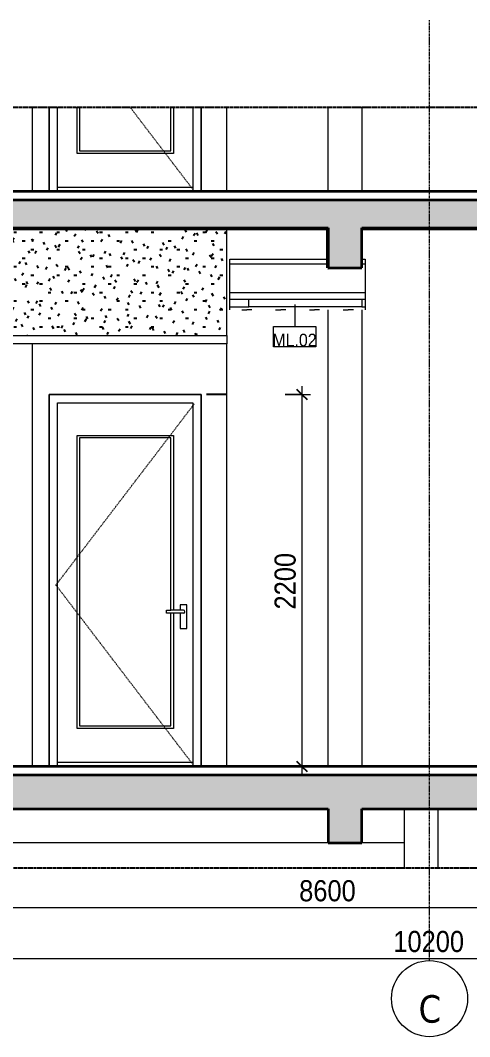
# Model space of a CAD drawing. Header units: millimetres. Extents: x 67190 to 250421, y 542 to 78637.
# Drawn here: x 85499 to 88157, y 603 to 6613 of the extents above; entities that cross this region are included whole.
import ezdxf

# ---------------------------------------------------------------- set-up
doc = ezdxf.new("R2010")
doc.units = ezdxf.units.MM
for name, pattern in [('Centre', [31.75, 6.35, -4.7625, 15.875, -4.7625]), ('Dash', [6, 3, -3]), ('Grid Line', [22.225, 12.7, -3.175, 3.175, -3.175]), ('Hidden', [7.14375, 4.7625, -2.38125]), ('IMPORT-CENTER _2_', [40.64, 25.4, -5.08, 5.08, -5.08])]:
    doc.linetypes.add(name, pattern=pattern)
for name, color, linetype, lineweight in [('0-5', 90, 'Continuous', 5), ('A-ANNO-DIMS', 211, 'Continuous', 9), ('A-ANNO-DIMS-50', 211, 'Continuous', 9), ('A-CLNG', 13, 'Continuous', 18), ('A-CLNG-1', 250, 'Continuous', 35), ('A-CLNG-2', 7, 'Continuous', 18), ('A-CLNG-PATT-2', 31, 'Continuous', 25), ('A-DETL-GENF', 92, 'Continuous', 18), ('A-DETL-GENF-4', 92, 'Hidden', 25), ('A-DETL-GENF-5', 9, 'Continuous', 18), ('A-DETL-GENF-HDLN-1', 7, 'Dash', 18), ('A-DETL-MEDM', 33, 'Continuous', 35), ('A-DOOR', 31, 'Continuous', 18), ('A-DOOR-1', 7, 'Continuous', 18), ('A-DOOR-3', 50, 'Continuous', 25), ('A-FLOR-FNSH-1', 250, 'Continuous', 35), ('A-FLOR-LEVL-2', 51, 'Centre', 9), ('A-FLOR-PATT-1', 253, 'Continuous', 18), ('A-WALL', 113, 'Continuous', 18), ('A-WALL-3', 7, 'Continuous', 18), ('G-IMPT', 8, 'Continuous', 18), ('G-IMPT-3', 8, 'IMPORT-CENTER _2_', 18), ('M-EQPM', 50, 'Continuous', 18), ('M-EQPM-1', 7, 'Continuous', 18), ('M-EQPM-2', 50, 'Continuous', 25), ('M-EQPM-IDEN', 50, 'Continuous', 9), ('S-BEAM-1', 71, 'Continuous', 5), ('S-BEAM-2', 7, 'Continuous', 18), ('S-BEAM-3', 90, 'Continuous', 50), ('S-COLS', 52, 'Continuous', 18), ('S-COLS-7', 7, 'Continuous', 18), ('S-GRID-1', 1, 'Grid Line', 9), ('S-GRID-IDEN', 1, 'Continuous', 9)]:
    doc.layers.add(name, color=color, linetype=linetype, lineweight=lineweight)
doc.styles.add('Arial_2', font='arial.ttf', dxfattribs={"width": 0.9, "height": 75})
doc.styles.add('Tahoma_B', font='tahomabd.ttf', dxfattribs={"height": 162.5})
doc.styles.add('UTM Avo', font='', dxfattribs={"width": 0.9, "height": 125})
doc.styles.get('UTM Avo').set_extended_font_data('UTM Avo')
doc.dimstyles.new('1_Dim_chi_tiet_2_5', dxfattribs={"dimscale": 304.8, "dimtxt": 124.912619, "dimasz": 0.19685, "dimexe": 0.164042, "dimexo": 0.0625, "dimgap": 0.016404, "dimtad": 1, "dimdec": 0, "dimrnd": 5, "dimzin": 0, "dimdsep": 46, "dimtxsty": 'UTM Avo', "dimblk1": 'OBLIQUE', "dimblk2": 'OBLIQUE', "dimsah": 1, "dimcen": 0.09, "dimdle": 0.164042, "dimazin": 0, "dimtfac": 1, "dimtdec": 4, "dimtix": 1, "dimtmove": 0, "dimatfit": 3, "dimfxl": 0.328084, "dimfxlon": 1, "dimtvp": 1, "dimtolj": 1, "dimtzin": 0, "dimarcsym": 2})
pattern_1 = [(50, (-28433.55, 15875), (364.368, -31.878), [38.1, -419.1]), (355, (-28433.55, 15875), (-70.486, 382.113), [30.48, -335.28]), (100.451, (-28403.2, 15872.34), (293.885, 350.233), [32.38, -356.18]), (46.184, (-28433.55, 15976.6), (542.158, -84.086), [57.15, -628.65]), (96.636, (-28388.37, 15969.6), (474.805, 494.855), [48.57, -534.27]), (351.184, (-28433.55, 15976.6), (474.81, 494.85), [45.72, -502.92]), (21, (-28382.75, 15951.2), (303.2285, -204.5305), [38.1, -419.1]), (326, (-28382.75, 15951.2), (123.604, 368.376), [30.48, -335.28]), (71.451, (-28357.48, 15934.16), (426.834, 163.843), [32.38, -356.18]), (37.5, (-28433.55, 15875), (6.1766, 169.1102), [3.353, -327.863, 3.353, -337.007, -336.55]), (37.5, (-28433.55, 15875), (6.1766, 169.1102), [-671.576, 3.353, -333.197]), (7.5, (-28433.55, 15875), (133.639, 200.3615), [3.353, -190.703, 3.353, -320.243, -128.27]), (7.5, (-28433.55, 15875), (133.639, 200.3615), [-517.652, 3.353, -124.917]), (327.5, (-28546.83, 15875), (271.1818, -11.4584), [3.353, -123.647, 3.353, -392.887, -525.78]), (327.5, (-28546.83, 15875), (271.1818, -11.4584), [-523.24, 3.353, -522.427]), (317.5, (-28597.63, 15875), (296.2585, 50.853), [3.353, -161.747, 3.353, -259.791, -373.38]), (317.5, (-28597.63, 15875), (296.2585, 50.853), [-428.244, 3.353, -370.027]), (45, (-28433.55, 15875), (-125.7236, 125.7236), []), (45, (-28433.55, 16065.5), (-125.7236, 125.7236), [])]

# ---------------------------------------------------------------- blocks, each defined once
blk = doc.blocks.new('NCV_TKTC_KET CAU_rvt-2-TKCS_CĂN HỘ LOẠI 5 - MẶT CẮT 1')
at = {"layer": 'A-FLOR-PATT-1'}
h = blk.add_hatch(dxfattribs=at)
h.set_pattern_fill('FP_3', color=256, style=0, pattern_type=2)
h.set_pattern_definition(pattern_1)
h.paths.add_polyline_path([(-32934.9, 5380), (-29036.9, 5380), (-29036.9, 5385), (-32934.9, 5385)])
h.paths.add_polyline_path([(-24848.3, 5380), (-24835.3, 5380), (-24835.3, 5385), (-28836.9, 5385), (-28836.9, 5380), (-25459.3, 5380)])
h.paths.add_polyline_path([(-24535.3, 5500), (-24535.3, 5550), (-24536.9, 5550), (-24536.9, 5500)])
h = blk.add_hatch(dxfattribs=at)
h.set_pattern_fill('FP_3', color=256, style=0, pattern_type=2)
h.set_pattern_definition(pattern_1)
h.paths.add_polyline_path([(-32934.9, 5380), (-29036.9, 5380), (-29036.9, 5385), (-32934.9, 5385)])
h.paths.add_polyline_path([(-24848.3, 5380), (-24835.3, 5380), (-24835.3, 5385), (-28836.9, 5385), (-28836.9, 5380), (-25459.3, 5380)])
h.paths.add_polyline_path([(-24535.3, 5500), (-24535.3, 5550), (-24536.9, 5550), (-24536.9, 5500)])
at = {"layer": 'S-BEAM-1'}
blk.add_hatch(color=256, dxfattribs=at).paths.add_polyline_path([(-29038.1, 5150), (-29036.9, 5150), (-29036.9, 5380), (-29038.1, 5380), (-29038.1, 5170)])
at = {"layer": 'A-FLOR-FNSH-1'}
for p, q in [((-32934.9, 5380), (-29036.9, 5380)), ((-28836.9, 5380), (-24835.3, 5380))]:
    blk.add_line(p, q, dxfattribs=at)
at = {"layer": 'S-BEAM-2'}
for p, q in [((-29036.9, 1750), (-31134.9, 1750)), ((-28586.9, 1750), (-28836.9, 1750))]:
    blk.add_line(p, q, dxfattribs=at)
at = {"layer": 'S-BEAM-3'}
for p, q in [((-29038.1, 5385), (-29038.1, 5150)), ((-29038.1, 5150), (-29036.9, 5150))]:
    blk.add_line(p, q, dxfattribs=at)
blk = doc.blocks.new('DOOR_CW_01 CANH MO-PANEL KINH - DIW_01-900x2200-CỬA GỖ VÂN LAMINATE-553393-TKCS_CĂN HỘ LOẠI 5 - MẶT CẮT 1')
at = {"layer": 'A-DETL-GENF-HDLN-1'}
blk.add_line((-29826.9, 5600), (-30208, 6098.9), dxfattribs=at)
at = {"layer": 'A-DOOR-1'}
for p, q in [((-30686.9, 6098.9), (-30686.9, 5600)), ((-30636.9, 5600), (-30636.9, 6098.9)), ((-30521.9, 5826), (-30521.9, 6098.9)), ((-30506.9, 6098.9), (-30506.9, 5841)), ((-29966.9, 5841), (-29966.9, 6098.9)), ((-29951.9, 6098.9), (-29951.9, 5826)), ((-29836.9, 6098.9), (-29836.9, 5600)), ((-29786.9, 5600), (-29786.9, 6098.9)), ((-30506.9, 5841), (-29966.9, 5841)), ((-29951.9, 5826), (-30521.9, 5826)), ((-30636.9, 5626), (-29836.9, 5626))]:
    blk.add_line(p, q, dxfattribs=at)
blk = doc.blocks.new('NCV_TKTC_TANG 2_rvt-2-TKCS_CĂN HỘ LOẠI 5 - MẶT CẮT 1')
at = {"layer": 'A-FLOR-FNSH-1'}
blk.add_line((-24736.9, 5600), (-33336.9, 5600), dxfattribs=at)
at = {"layer": 'A-WALL-3'}
for p, q in [((-30686.9, 5700), (-30686.9, 6098.9)), ((-29786.9, 6098.9), (-29786.9, 5700)), ((-29636.9, 5600), (-29636.9, 6098.9)), ((-30686.9, 5600), (-30686.9, 5700)), ((-29786.9, 5700), (-29786.9, 5600))]:
    blk.add_line(p, q, dxfattribs=at)
at = {"layer": 'S-COLS-7'}
for p, q in [((-29036.9, 5600), (-29036.9, 6098.9)), ((-28836.9, 6098.9), (-28836.9, 5600))]:
    blk.add_line(p, q, dxfattribs=at)
at = {"layer": 'A-DOOR'}
blk.add_blockref('DOOR_CW_01 CANH MO-PANEL KINH - DIW_01-900x2200-CỬA GỖ VÂN LAMINATE-553393-TKCS_CĂN HỘ LOẠI 5 - MẶT CẮT 1', (0, 0), dxfattribs=at)
blk = doc.blocks.new('DOOR_CW_01 CANH MO-PANEL KINH - DIW_01-900x2200-CỬA GỖ VÂN LAMINATE-V19-TKCS_CĂN HỘ LOẠI 5 - MẶT CẮT 1')
at = {"layer": 'A-DETL-GENF-HDLN-1'}
for p, q in [((-30646.9, 3273.5), (-29826.9, 4347)), ((-29826.9, 2200), (-30646.9, 3273.5))]:
    blk.add_line(p, q, dxfattribs=at)
at = {"layer": 'A-DOOR-1'}
for p, q in [((-29786.9, 4400), (-30686.9, 4400)), ((-30686.9, 4400), (-30686.9, 2200)), ((-29786.9, 2200), (-29786.9, 4400)), ((-30636.9, 2200), (-30636.9, 4350)), ((-30636.9, 4350), (-29836.9, 4350)), ((-29836.9, 4350), (-29836.9, 2200)), ((-30521.9, 4158), (-29951.9, 4158)), ((-30521.9, 2426), (-30521.9, 4158)), ((-29951.9, 4158), (-29951.9, 3124.5)), ((-29966.9, 4143), (-30506.9, 4143)), ((-30506.9, 4143), (-30506.9, 2441)), ((-29966.9, 3124.5), (-29966.9, 4143)), ((-29911.7, 3156), (-29911.7, 3124.5)), ((-29872.2, 3156), (-29911.7, 3156)), ((-29872.2, 3016), (-29872.2, 3156)), ((-29992.7, 3124.5), (-29966.9, 3124.5)), ((-29992.7, 3107.5), (-29992.7, 3124.5)), ((-29966.9, 3107.5), (-29992.7, 3107.5)), ((-29891.9, 3124.5), (-29966.9, 3124.5)), ((-29966.9, 2441), (-29966.9, 3107.5)), ((-29891.9, 3107.5), (-29966.9, 3107.5)), ((-29951.9, 3107.5), (-29951.9, 2426)), ((-29911.7, 3107.5), (-29911.7, 3016)), ((-29911.7, 3016), (-29872.2, 3016)), ((-29951.9, 2426), (-30521.9, 2426)), ((-30506.9, 2441), (-29966.9, 2441)), ((-30636.9, 2226), (-29836.9, 2226))]:
    blk.add_line(p, q, dxfattribs=at)
for start, end in [(0, 90), (270, 0)]:
    blk.add_arc((-29891.9, 3116), 8.5, start, end, dxfattribs=at)
blk = doc.blocks.new('DOOR_CW_01 CANH MO-PANEL KINH - DIW_01-900x2200-CỬA GỖ VÂN LAMINATE-553375-TKCS_CĂN HỘ LOẠI 5 - MẶT CẮT 1')
at = {"layer": 'A-DOOR-3'}
blk.add_line((-29636.9, 4400), (-29756.9, 4400), dxfattribs=at)
blk = doc.blocks.new('CL_01-VÁCH DỰNG THẠCH CAO CĂN HỘ LOẠI 1 - CL_01-VÁCH DỰNG THẠCH CAO CĂN HỘ LOẠI 4-820770-TKCS_CĂN HỘ LOẠI 5 - MẶT CẮT 1')
at = {"layer": 'A-CLNG-PATT-2'}
h = blk.add_hatch(dxfattribs=at)
h.set_pattern_fill('FP_6', color=256, style=0, pattern_type=2)
h.set_pattern_definition([(0, (-28433.55, 15875), (203.2, 50.8), [16.764, -135.636, 16.764, -135.636, -812.8]), (0, (-28433.55, 15875), (203.2, 50.8), [-304.8, 16.764, -288.036, 16.764, -135.636, -355.6]), (0, (-28433.55, 15875), (203.2, 50.8), [-762, 16.764, -84.836, 16.764, -237.236]), (120, (-28357.35, 15900.4), (-145.5941, 150.57636), [16.764, -135.636, 16.764, -135.636, -812.8]), (120, (-28357.35, 15900.4), (-145.5941, 150.57636), [-304.8, 16.764, -288.036, 16.764, -135.636, -355.6]), (120, (-28357.35, 15900.4), (-145.5941, 150.57636), [-762, 16.764, -84.836, 16.764, -237.236]), (240, (-28331.95, 16002), (-57.6059, -201.37636), [16.764, -135.636, 16.764, -135.636, -812.8]), (240, (-28331.95, 16002), (-57.6059, -201.37636), [-304.8, 16.764, -288.036, 16.764, -135.636, -355.6]), (240, (-28331.95, 16002), (-57.6059, -201.37636), [-762, 16.764, -84.836, 16.764, -237.236])])
h.paths.add_polyline_path([(-29978.6, 4750), (-29636.9, 4750), (-29636.9, 5380), (-32536.9, 5380), (-32536.9, 4750), (-31136.9, 4750)])
blk = doc.blocks.new('Air_Conditioner_on_wall_20381 - Air_Conditioner_on_wall_20381-806652-TKCS_CĂN HỘ LOẠI 5 - MẶT CẮT 1')
at = {"layer": 'M-EQPM-1'}
for p, q in [((-29617.4, 5170), (-29617.4, 5200)), ((-29617.4, 5200), (-29038.1, 5200)), ((-29617.4, 5004.1), (-29617.4, 5170)), ((-29038.1, 5170), (-29617.4, 5170)), ((-28836.9, 5200), (-28817.4, 5200)), ((-28817.4, 5170), (-28836.9, 5170)), ((-28817.4, 5200), (-28817.4, 5170)), ((-28817.4, 5170), (-28817.4, 5004.1)), ((-29617.4, 4964.8), (-29617.4, 5004.1)), ((-29617.4, 5004.1), (-28817.4, 5004.1)), ((-28817.4, 5004.1), (-28817.4, 4964.8)), ((-29617.4, 4919.1), (-29617.4, 4964.8)), ((-29617.4, 4964.8), (-29505.4, 4964.8)), ((-29505.4, 4964.8), (-28837.4, 4964.8)), ((-29505.4, 4919.1), (-29505.4, 4964.8)), ((-28837.4, 4964.8), (-28817.4, 4964.8)), ((-28837.4, 4964.8), (-28837.4, 4919.1)), ((-28817.4, 4964.8), (-28817.4, 4919.1)), ((-29617.4, 4900), (-29617.4, 4919.1)), ((-29617.4, 4919.1), (-29505.4, 4919.1)), ((-29547.3, 4900), (-29517.4, 4900)), ((-29487.4, 4900), (-29517.4, 4900)), ((-28837.4, 4919.1), (-29505.4, 4919.1)), ((-29347.3, 4900), (-29317.4, 4900)), ((-29287.4, 4900), (-29317.4, 4900)), ((-29147.3, 4900), (-29117.4, 4900)), ((-29087.4, 4900), (-29117.4, 4900)), ((-28947.3, 4900), (-28917.4, 4900)), ((-28887.4, 4900), (-28917.4, 4900)), ((-28837.4, 4919.1), (-28817.4, 4919.1)), ((-28817.4, 4919.1), (-28817.4, 4900))]:
    blk.add_line(p, q, dxfattribs=at)
blk = doc.blocks.new('NCV_TKTC_TANG 1_rvt-2-TKCS_CĂN HỘ LOẠI 5 - MẶT CẮT 1')
at = {"layer": 'A-CLNG-1'}
for p, q in [((-32536.9, 5380), (-29036.9, 5380)), ((-28836.9, 5380), (-24835.3, 5380))]:
    blk.add_line(p, q, dxfattribs=at)
at = {"layer": 'A-CLNG-2'}
for p, q in [((-31136.9, 4750), (-29636.9, 4750)), ((-29636.9, 4750), (-29636.9, 4700)), ((-29636.9, 4700), (-31136.9, 4700))]:
    blk.add_line(p, q, dxfattribs=at)
at = {"layer": 'A-FLOR-FNSH-1'}
blk.add_line((-24736.9, 2200), (-33336.9, 2200), dxfattribs=at)
at = {"layer": 'A-WALL-3'}
for p, q in [((-29636.9, 4750), (-29636.9, 5380)), ((-29636.9, 2200), (-29636.9, 4700)), ((-30686.9, 2300), (-30686.9, 4400)), ((-30686.9, 4400), (-29786.9, 4400)), ((-29786.9, 4400), (-29786.9, 2300)), ((-30686.9, 2200), (-30686.9, 2300)), ((-29786.9, 2300), (-29786.9, 2200))]:
    blk.add_line(p, q, dxfattribs=at)
at = {"layer": 'S-COLS-7'}
for p, q in [((-29036.9, 2200), (-29036.9, 4900)), ((-28836.9, 4900), (-28836.9, 2200))]:
    blk.add_line(p, q, dxfattribs=at)
at = {"layer": 'A-CLNG'}
blk.add_blockref('CL_01-VÁCH DỰNG THẠCH CAO CĂN HỘ LOẠI 1 - CL_01-VÁCH DỰNG THẠCH CAO CĂN HỘ LOẠI 4-820770-TKCS_CĂN HỘ LOẠI 5 - MẶT CẮT 1', (0, 0), dxfattribs=at)
at = {"layer": 'A-DOOR'}
for name in ['DOOR_CW_01 CANH MO-PANEL KINH - DIW_01-900x2200-CỬA GỖ VÂN LAMINATE-V19-TKCS_CĂN HỘ LOẠI 5 - MẶT CẮT 1', 'DOOR_CW_01 CANH MO-PANEL KINH - DIW_01-900x2200-CỬA GỖ VÂN LAMINATE-553375-TKCS_CĂN HỘ LOẠI 5 - MẶT CẮT 1']:
    blk.add_blockref(name, (0, 0), dxfattribs=at)
at = {"layer": 'M-EQPM'}
blk.add_blockref('Air_Conditioner_on_wall_20381 - Air_Conditioner_on_wall_20381-806652-TKCS_CĂN HỘ LOẠI 5 - MẶT CẮT 1', (0, 0), dxfattribs=at)
blk = doc.blocks.new('TKTC_XREF_251221_MB TANG 2-7 - TKTC_XREF_260130_MB TANG 2-5_dwg_$cc-V33-TKCS_CĂN HỘ LOẠI 5 - MẶT CẮT 1')
at = {"layer": 'G-IMPT-3'}
for p, q in [((-29111.2, 5600), (-28990.1, 5600)), ((-29051.1, 5600), (-29050.2, 5600))]:
    blk.add_line(p, q, dxfattribs=at)
at = {"layer": 'M-EQPM'}
for p, q in [((-29050.7, 5600), (-29095.7, 5600)), ((-29095.7, 5600), (-29005.7, 5600)), ((-29005.7, 5600), (-29050.7, 5600)), ((-29050.3, 5600), (-29050.3, 5600))]:
    blk.add_line(p, q, dxfattribs=at)
blk = doc.blocks.new('TKTC_XREF_251221_MB TANG 2-7 - TKTC_XREF_260130_MB TANG 2-5_dwg_CUM U_DN100-V34-TKCS_CĂN HỘ LOẠI 5 - MẶT CẮT 1')
at = {"layer": 'G-IMPT'}
for p, q in [((-29103.8, 5600), (-29106.1, 5600)), ((-29105.1, 5600), (-28996.2, 5600)), ((-29104.8, 5600), (-29105.1, 5600)), ((-29098.1, 5600), (-29105, 5600)), ((-29103.9, 5600), (-29103.8, 5600)), ((-29099.3, 5600), (-29103.8, 5600)), ((-29102.8, 5600), (-29103.5, 5600)), ((-29100.3, 5600), (-29102.8, 5600)), ((-29100.3, 5600), (-29102.8, 5600)), ((-29100.3, 5600), (-29102.8, 5600)), ((-29099.5, 5600), (-29100.3, 5600)), ((-29097, 5600), (-29099.3, 5600)), ((-29099.3, 5600), (-29099.3, 5600)), ((-29098.8, 5600), (-29002.5, 5600)), ((-29095.7, 5600), (-29005.7, 5600)), ((-29001.2, 5600), (-29003.5, 5600)), ((-28995.5, 5600), (-29002.3, 5600)), ((-28996.7, 5600), (-29001.2, 5600)), ((-29001.2, 5600), (-29001.2, 5600)), ((-29000.2, 5600), (-29000.9, 5600)), ((-28997.6, 5600), (-29000.2, 5600)), ((-28997.7, 5600), (-29000.2, 5600)), ((-28997.6, 5600), (-29000.2, 5600)), ((-28996.9, 5600), (-28997.6, 5600)), ((-28994.4, 5600), (-28996.7, 5600)), ((-28996.7, 5600), (-28996.7, 5600)), ((-28995.8, 5600), (-28996.2, 5600))]:
    blk.add_line(p, q, dxfattribs=at)
at = {"layer": 'G-IMPT', "flags": 128}
for points in [[(-29097, 5600), (-29095.5, 5600), (-29095.5, 5600), (-29107.7, 5600), (-29107.7, 5600), (-29106.1, 5600)], [(-29106.1, 5600), (-29106.1, 5600), (-29097, 5600), (-29097, 5600)], [(-29099.5, 5600), (-29099.5, 5600), (-29103.5, 5600), (-29103.6, 5600)], [(-29098.4, 5600), (-29098.8, 5600), (-29095.7, 5600)], [(-29002.1, 5600), (-29002.5, 5600), (-29005.7, 5600)], [(-28994.4, 5600), (-28992.9, 5600), (-28992.9, 5600), (-29005, 5600), (-29005, 5600), (-29003.5, 5600)], [(-29003.5, 5600), (-29003.5, 5600), (-28994.4, 5600), (-28994.4, 5600)], [(-28996.9, 5600), (-28996.9, 5600), (-29000.9, 5600), (-29001, 5600)]]:
    blk.add_lwpolyline(points, dxfattribs=at)
blk = doc.blocks.new('TKTC_XREF_251221_MB TANG 2-7 - TKTC_XREF_260130_MB TANG 2-5_dwg_$cc-V35-TKCS_CĂN HỘ LOẠI 5 - MẶT CẮT 1')
at = {"layer": 'G-IMPT-3'}
for p, q in [((-28886.9, 5600), (-28733.9, 5600)), ((-28810.5, 5600), (-28810.4, 5600))]:
    blk.add_line(p, q, dxfattribs=at)
at = {"layer": 'M-EQPM'}
for p, q in [((-28810.4, 5600), (-28867.3, 5600)), ((-28867.3, 5600), (-28753.6, 5600)), ((-28810.4, 5600), (-28810.4, 5600)), ((-28753.6, 5600), (-28810.4, 5600))]:
    blk.add_line(p, q, dxfattribs=at)
blk = doc.blocks.new('TKTC_XREF_251221_MB TANG 2-7 - TKTC_XREF_260130_MB TANG 2-5_dwg_CUM U_DN100-V36-TKCS_CĂN HỘ LOẠI 5 - MẶT CẮT 1')
at = {"layer": 'G-IMPT'}
for p, q in [((-28880.1, 5600), (-28877.2, 5600)), ((-28878.6, 5600), (-28870, 5600)), ((-28740.7, 5600), (-28878.4, 5600)), ((-28878.3, 5600), (-28878.4, 5600)), ((-28877.2, 5600), (-28871.4, 5600)), ((-28877.2, 5600), (-28877.2, 5600)), ((-28876.9, 5600), (-28875.9, 5600)), ((-28875.9, 5600), (-28872.7, 5600)), ((-28875.9, 5600), (-28872.7, 5600)), ((-28875.9, 5600), (-28872.7, 5600)), ((-28872.7, 5600), (-28871.8, 5600)), ((-28871.4, 5600), (-28868.6, 5600)), ((-28871.4, 5600), (-28871.4, 5600)), ((-28748.7, 5600), (-28870.4, 5600)), ((-28752.7, 5600), (-28866.4, 5600)), ((-28750.4, 5600), (-28747.5, 5600)), ((-28748.9, 5600), (-28740.3, 5600)), ((-28747.5, 5600), (-28741.8, 5600)), ((-28747.5, 5600), (-28747.5, 5600)), ((-28747.2, 5600), (-28746.2, 5600)), ((-28746.2, 5600), (-28743, 5600)), ((-28746.2, 5600), (-28743, 5600)), ((-28746.2, 5600), (-28743, 5600)), ((-28743, 5600), (-28742.1, 5600)), ((-28741.8, 5600), (-28738.9, 5600)), ((-28741.8, 5600), (-28741.8, 5600)), ((-28740.7, 5600), (-28740.7, 5600))]:
    blk.add_line(p, q, dxfattribs=at)
at = {"layer": 'G-IMPT', "flags": 128}
for points in [[(-28880.1, 5600), (-28882, 5600), (-28882, 5600), (-28866.7, 5600), (-28866.7, 5600), (-28868.6, 5600)], [(-28868.6, 5600), (-28868.6, 5600), (-28880.1, 5600), (-28880.1, 5600)], [(-28876.9, 5600), (-28876.9, 5600), (-28871.8, 5600), (-28871.8, 5600)], [(-28870.3, 5600), (-28870.4, 5600), (-28866.4, 5600)], [(-28748.6, 5600), (-28748.7, 5600), (-28752.7, 5600)], [(-28750.4, 5600), (-28752.3, 5600), (-28752.3, 5600), (-28737, 5600), (-28737, 5600), (-28738.9, 5600)], [(-28738.9, 5600), (-28738.9, 5600), (-28750.4, 5600), (-28750.4, 5600)], [(-28747.2, 5600), (-28747.2, 5600), (-28742.1, 5600), (-28742.1, 5600)]]:
    blk.add_lwpolyline(points, dxfattribs=at)
blk = doc.blocks.new('TKTC_XREF_251221_MB TANG 2-7 - TKTC_XREF_260130_MB TANG 2-5_dwg_$cc-V37-TKCS_CĂN HỘ LOẠI 5 - MẶT CẮT 1')
at = {"layer": 'G-IMPT-3'}
for p, q in [((-29207.4, 5600), (-29360.4, 5600)), ((-29283.9, 5600), (-29283.8, 5600))]:
    blk.add_line(p, q, dxfattribs=at)
at = {"layer": 'M-EQPM'}
for p, q in [((-29227, 5600), (-29340.7, 5600)), ((-29340.7, 5600), (-29283.9, 5600)), ((-29283.9, 5600), (-29227, 5600)), ((-29283.8, 5600), (-29283.8, 5600))]:
    blk.add_line(p, q, dxfattribs=at)
blk = doc.blocks.new('TKTC_XREF_251221_MB TANG 2-7 - TKTC_XREF_260130_MB TANG 2-5_dwg_$cc-V38-TKCS_CĂN HỘ LOẠI 5 - MẶT CẮT 1')
at = {"layer": 'G-IMPT-3'}
for p, q in [((-29482.3, 5600), (-29361.2, 5600)), ((-29422.2, 5600), (-29421.3, 5600))]:
    blk.add_line(p, q, dxfattribs=at)
at = {"layer": 'M-EQPM'}
for p, q in [((-29421.8, 5600), (-29466.8, 5600)), ((-29466.8, 5600), (-29376.8, 5600)), ((-29376.8, 5600), (-29421.8, 5600)), ((-29421.5, 5600), (-29421.5, 5600))]:
    blk.add_line(p, q, dxfattribs=at)
blk = doc.blocks.new('TKTC_XREF_251221_MB TANG 2-7 - TKTC_XREF_251221_MB TANG 2-7-2039446-TKCS_CĂN HỘ LOẠI 5 - MẶT CẮT 1')
at = {"layer": 'M-EQPM'}
for p, q in [((-28733.4, 5600), (-29483.6, 5600)), ((-29483.6, 5600), (-29483.3, 5600)), ((-29483.3, 5600), (-28733.2, 5600)), ((-28733.2, 5600), (-28733.4, 5600))]:
    blk.add_line(p, q, dxfattribs=at)
at = {"layer": 'M-EQPM-2'}
blk.add_line((-34217.4, 5600), (-23535.3, 5600), dxfattribs=at)
for name, p in [('TKTC_XREF_251221_MB TANG 2-7 - TKTC_XREF_260130_MB TANG 2-5_dwg_$cc-V38-TKCS_CĂN HỘ LOẠI 5 - MẶT CẮT 1', (0, 0)), ('TKTC_XREF_251221_MB TANG 2-7 - TKTC_XREF_260130_MB TANG 2-5_dwg_CUM U_DN100-V34-TKCS_CĂN HỘ LOẠI 5 - MẶT CẮT 1', (-371.1, 0)), ('TKTC_XREF_251221_MB TANG 2-7 - TKTC_XREF_260130_MB TANG 2-5_dwg_$cc-V37-TKCS_CĂN HỘ LOẠI 5 - MẶT CẮT 1', (0, 0)), ('TKTC_XREF_251221_MB TANG 2-7 - TKTC_XREF_260130_MB TANG 2-5_dwg_CUM U_DN100-V36-TKCS_CĂN HỘ LOẠI 5 - MẶT CẮT 1', (-474.3, 0)), ('TKTC_XREF_251221_MB TANG 2-7 - TKTC_XREF_260130_MB TANG 2-5_dwg_$cc-V33-TKCS_CĂN HỘ LOẠI 5 - MẶT CẮT 1', (0, 0)), ('TKTC_XREF_251221_MB TANG 2-7 - TKTC_XREF_260130_MB TANG 2-5_dwg_CUM U_DN100-V34-TKCS_CĂN HỘ LOẠI 5 - MẶT CẮT 1', (0, 0)), ('TKTC_XREF_251221_MB TANG 2-7 - TKTC_XREF_260130_MB TANG 2-5_dwg_$cc-V35-TKCS_CĂN HỘ LOẠI 5 - MẶT CẮT 1', (0, 0)), ('TKTC_XREF_251221_MB TANG 2-7 - TKTC_XREF_260130_MB TANG 2-5_dwg_CUM U_DN100-V36-TKCS_CĂN HỘ LOẠI 5 - MẶT CẮT 1', (0, 0))]:
    blk.add_blockref(name, p)
blk = doc.blocks.new('BORDER VIEW - BORDER VIEW-2590111-TKCS_CĂN HỘ LOẠI 5 - MẶT CẮT 1')
at = {"layer": 'A-DETL-GENF-4'}
for p, q in [((-34067.4, 6098.9), (-23260.2, 6098.9)), ((-23260.2, 1600), (-34067.4, 1600))]:
    blk.add_line(p, q, dxfattribs=at)
blk = doc.blocks.new('Grid - M_Grid Head - Circle-353313-TKCS_CĂN HỘ LOẠI 5 - MẶT CẮT 1')
at = {"layer": 'S-GRID-IDEN'}
blk.add_circle((-25536.9, 828), 225, dxfattribs=at)
blk = doc.blocks.new('DIMBLOCK57-TKCS_CĂN HỘ LOẠI 5 - MẶT CẮT 1')
at = {"layer": 'A-ANNO-DIMS-50'}
for p, q in [((83019.6, 1466), (83019.6, 1316)), ((83019.6, 1366), (83019.6, 1466)), ((91619.6, 1466), (91619.6, 1316)), ((91619.6, 1366), (91619.6, 1466)), ((83019.6, 1366), (91619.6, 1366))]:
    blk.add_line(p, q, dxfattribs=at)
at = {"layer": 'A-ANNO-DIMS-50', "lineweight": 25}
for p, q in [((83019.6, 1366), (83049.6, 1396)), ((91619.6, 1366), (91649.6, 1396)), ((83019.6, 1366), (82989.6, 1336)), ((91619.6, 1366), (91589.6, 1336))]:
    blk.add_line(p, q, dxfattribs=at)
at = {"layer": 'A-ANNO-DIMS-50', "color": 0, "insert": (87148.5, 1528.4), "char_height": 125, "width": 410.824, "attachment_point": 1, "line_spacing_factor": 1.110334, "style": 'UTM Avo'}
blk.add_mtext('8600', dxfattribs=at)
blk = doc.blocks.new('_Oblique')
at = {"color": 0, "linetype": 'ByBlock', "lineweight": -2}
blk.add_line((-0.5, -0.5), (0.5, 0.5), dxfattribs=at)
blk = doc.blocks.new('DIMBLOCK60-TKCS_CĂN HỘ LOẠI 5 - MẶT CẮT 1')
at = {"layer": 'A-ANNO-DIMS-50'}
for p, q in [((82819.6, 1166), (82819.6, 1016)), ((82819.6, 1066), (82819.6, 1166)), ((93019.2, 1166), (93019.2, 1016)), ((93019.2, 1066), (93019.2, 1166)), ((82769.6, 1066), (93069.2, 1066))]:
    blk.add_line(p, q, dxfattribs=at)
at = {"layer": 'A-ANNO-DIMS-50', "lineweight": 25}
for p, q in [((82819.6, 1066), (82849.6, 1096)), ((93019.2, 1066), (93049.2, 1096)), ((82819.6, 1066), (82789.6, 1036)), ((93019.2, 1066), (92989.2, 1036))]:
    blk.add_line(p, q, dxfattribs=at)
at = {"layer": 'A-ANNO-DIMS-50', "color": 0, "insert": (87705.5, 1228.4), "char_height": 125, "width": 513.53, "attachment_point": 1, "line_spacing_factor": 1.110334, "style": 'UTM Avo'}
blk.add_mtext('10200', dxfattribs=at)
blk = doc.blocks.new('DIMBLOCK62-TKCS_CĂN HỘ LOẠI 5 - MẶT CẮT 1')
at = {"layer": 'A-ANNO-DIMS-50'}
for p, q in [((87165.2, 4450), (87165.2, 2150)), ((87065.2, 4400), (87215.2, 4400)), ((87165.2, 4400), (87065.2, 4400)), ((87265.2, 2200), (87115.2, 2200)), ((87165.2, 2200), (87265.2, 2200))]:
    blk.add_line(p, q, dxfattribs=at)
at = {"layer": 'A-ANNO-DIMS-50', "lineweight": 25}
for p, q in [((87165.2, 4400), (87135.2, 4430)), ((87165.2, 4400), (87195.2, 4370)), ((87165.2, 2200), (87135.2, 2230)), ((87165.2, 2200), (87195.2, 2170))]:
    blk.add_line(p, q, dxfattribs=at)
at = {"layer": 'A-ANNO-DIMS-50', "color": 0, "insert": (87002.8, 3128.8), "char_height": 125, "width": 410.824, "attachment_point": 1, "rotation": 90, "line_spacing_factor": 1.110334, "style": 'UTM Avo'}
blk.add_mtext('2200', dxfattribs=at)
blk = doc.blocks.new('M_ME Tag - Boxed-4073756-TKCS_CĂN HỘ LOẠI 5 - MẶT CẮT 1')
at = {"layer": 'M-EQPM-IDEN'}
for p, q in [((-29360.1, 4681.6), (-29360.1, 4801.6)), ((-29360.1, 4801.6), (-29110.1, 4801.6)), ((-29110.1, 4801.6), (-29110.1, 4681.6)), ((-29110.1, 4681.6), (-29360.1, 4681.6))]:
    blk.add_line(p, q, dxfattribs=at)

msp = doc.modelspace()

# ---------------------------------------------------------------- hatches: boundary and pattern name
at = {"layer": 'A-DETL-GENF-5'}
h = msp.add_hatch(dxfattribs=at)
h.set_pattern_fill('FP_3', color=256, style=0, pattern_type=2)
h.set_pattern_definition([(50, (87923.03, 15875), (364.368, -31.8783), [38.1, -419.1]), (355, (87923.03, 15875), (-70.486, 382.113), [30.48, -335.28]), (100.451, (87953.4, 15872.34), (293.885, 350.233), [32.38, -356.18]), (46.184, (87923.03, 15976.6), (542.158, -84.086), [57.15, -628.65]), (96.636, (87968.2, 15969.6), (474.805, 494.855), [48.57, -534.27]), (351.184, (87923.03, 15976.6), (474.81, 494.85), [45.72, -502.92]), (21, (87973.83, 15951.2), (303.2285, -204.5305), [38.1, -419.1]), (326, (87973.83, 15951.2), (123.604, 368.376), [30.48, -335.28]), (71.451, (87999.1, 15934.16), (426.834, 163.843), [32.38, -356.18]), (37.5, (87923.03, 15875), (6.1766, 169.1102), [3.353, -327.863, 3.353, -337.007, -336.55]), (37.5, (87923.03, 15875), (6.1766, 169.1102), [-671.576, 3.353, -333.197]), (7.5, (87923.03, 15875), (133.6389, 200.3615), [3.353, -190.703, 3.353, -320.243, -128.27]), (7.5, (87923.03, 15875), (133.6389, 200.3615), [-517.652, 3.353, -124.917]), (327.5, (87809.75, 15875), (271.1818, -11.4584), [3.353, -123.647, 3.353, -392.887, -525.78]), (327.5, (87809.75, 15875), (271.1818, -11.4584), [-523.24, 3.353, -522.427]), (317.5, (87758.95, 15875), (296.2585, 50.853), [3.353, -161.747, 3.353, -259.791, -373.38]), (317.5, (87758.95, 15875), (296.2585, 50.853), [-428.244, 3.353, -370.027]), (45, (87923.03, 15875), (-125.7236, 125.7236), []), (45, (87923.03, 16065.5), (-125.7236, 125.7236), [])])
h.paths.add_polyline_path([(91819.2, 1600), (91821.3, 1600), (91821.3, 1950), (92821.3, 1950), (92821.3, 1700), (93019.2, 1700), (93019.2, 2150), (82139.2, 2150), (82139.2, 1950), (82821.6, 1950), (82821.6, 1700), (83421.6, 1700), (83421.6, 1950), (87319.6, 1950), (87319.6, 1750), (87519.6, 1750), (87519.6, 1950), (91521.3, 1950), (91521.3, 1600), (91807, 1600)])
h.paths.add_polyline_path([(91521.3, 4950), (91821.3, 4950), (91821.3, 5335), (92821.3, 5335), (92821.3, 5100), (93019.2, 5100), (93019.2, 5700), (92821.3, 5700), (92821.3, 5500), (91819.6, 5500), (91819.6, 5550), (82139.2, 5550), (82139.2, 5360), (82821.6, 5360), (82821.6, 5100), (83421.6, 5100), (83421.6, 5385), (87319.6, 5385), (87319.6, 5150), (87519.6, 5150), (87519.6, 5385), (91521.3, 5385), (91521.3, 5028.9)])

# ---------------------------------------------------------------- linework, layer by layer
at = {"layer": 'A-DETL-MEDM'}
for p, q in [((91819.6, 5550), (82139.2, 5550)), ((83421.6, 5385), (87319.6, 5385)), ((87319.6, 5385), (87319.6, 5150)), ((87519.6, 5150), (87519.6, 5385)), ((87519.6, 5385), (91521.3, 5385)), ((87319.6, 5150), (87519.6, 5150)), ((93019.2, 2150), (82139.2, 2150)), ((83421.6, 1950), (87319.6, 1950)), ((87319.6, 1950), (87319.6, 1750)), ((87519.6, 1750), (87519.6, 1950)), ((87519.6, 1950), (91521.3, 1950)), ((87319.6, 1750), (87519.6, 1750))]:
    msp.add_line(p, q, dxfattribs=at)
at = {"layer": 'A-FLOR-LEVL-2'}
for p, q in [((81637.1, 5600), (93779.7, 5600)), ((81637.1, 2200), (93779.7, 2200))]:
    msp.add_line(p, q, dxfattribs=at)
at = {"layer": 'A-WALL'}
for p, q in [((85570.1, 6098.9), (85570.1, 5600)), ((85570.1, 4700), (85570.1, 2200)), ((87769.6, 1950), (87769.6, 1600))]:
    msp.add_line(p, q, dxfattribs=at)
at = {"layer": 'M-EQPM-IDEN'}
msp.add_line((87122.4, 4931.8), (87122.4, 4801.6), dxfattribs=at)
at = {"layer": 'S-COLS'}
msp.add_line((87969.6, 1950), (87969.6, 1600), dxfattribs=at)
at = {"layer": 'S-GRID-1'}
for p, q in [((87919.6, 5362.7), (87919.6, 6612.7)), ((87919.6, 2303), (87919.6, 5362.7)), ((87919.6, 1053), (87919.6, 2303))]:
    msp.add_line(p, q, dxfattribs=at)

# ---------------------------------------------------------------- block references
at = {"layer": '0-5'}
for name in ['NCV_TKTC_TANG 2_rvt-2-TKCS_CĂN HỘ LOẠI 5 - MẶT CẮT 1', 'NCV_TKTC_KET CAU_rvt-2-TKCS_CĂN HỘ LOẠI 5 - MẶT CẮT 1', 'NCV_TKTC_TANG 1_rvt-2-TKCS_CĂN HỘ LOẠI 5 - MẶT CẮT 1']:
    msp.add_blockref(name, (116356.6, 0), dxfattribs=at)
at = {"layer": 'A-DETL-GENF'}
msp.add_blockref('BORDER VIEW - BORDER VIEW-2590111-TKCS_CĂN HỘ LOẠI 5 - MẶT CẮT 1', (116356.6, 0), dxfattribs=at)
at = {"layer": 'M-EQPM'}
msp.add_blockref('TKTC_XREF_251221_MB TANG 2-7 - TKTC_XREF_251221_MB TANG 2-7-2039446-TKCS_CĂN HỘ LOẠI 5 - MẶT CẮT 1', (116356.6, 0), dxfattribs=at)
at = {"layer": 'M-EQPM-IDEN'}
msp.add_blockref('M_ME Tag - Boxed-4073756-TKCS_CĂN HỘ LOẠI 5 - MẶT CẮT 1', (116356.6, 0), dxfattribs=at)
at = {"layer": 'S-GRID-IDEN'}
msp.add_blockref('Grid - M_Grid Head - Circle-353313-TKCS_CĂN HỘ LOẠI 5 - MẶT CẮT 1', (113456.6, 0), dxfattribs=at)

# ---------------------------------------------------------------- texts
at = {"layer": 'M-EQPM-IDEN', "insert": (87120.8, 4721.7), "char_height": 75, "width": 270.9, "attachment_point": 5, "line_spacing_factor": 0.936439, "style": 'Arial_2'}
msp.add_mtext('\\pt22.5,45,67.5,90,112.5,135,157.5,180,202.5,225,247.5,270,292.5,315,337.5,360,382.5,405,427.5,450,472.5,495,517.5,540,562.5,585,607.5,630,652.5,675,697.5,720;ML.02', dxfattribs=at)

# ---------------------------------------------------------------- dimensions: what is measured, and where the dimension line sits
at = {"layer": 'A-ANNO-DIMS'}
dim = msp.add_linear_dim(base=(87165.2, 2200), p1=(87065.2, 4400), p2=(87265.2, 2200), angle=90, dimstyle='1_Dim_chi_tiet_2_5', override={"dimpost": '<>', "dimfxl": 2209.072203}, dxfattribs=at)
dim.commit()
dim.dimension.update_dxf_attribs({"geometry": 'DIMBLOCK62-TKCS_CĂN HỘ LOẠI 5 - MẶT CẮT 1', "text_midpoint": (87095.5, 3300)})
for base, p1, p2, override, picture, middle in [((91619.6, 1366), (83019.6, 1466), (91619.6, 1466), {"dimpost": '<>', "dimfxl": 8600}, 'DIMBLOCK57-TKCS_CĂN HỘ LOẠI 5 - MẶT CẮT 1', (87319.6, 1435.7)), ((93019.2, 1066), (82819.6, 1166), (93019.2, 1166), {"dimpost": '<>', "dimfxl": 10199.573178}, 'DIMBLOCK60-TKCS_CĂN HỘ LOẠI 5 - MẶT CẮT 1', (87919.4, 1135.7))]:
    dim = msp.add_linear_dim(base=base, p1=p1, p2=p2, dimstyle='1_Dim_chi_tiet_2_5', override=override, dxfattribs=at)
    dim.commit()
    dim.dimension.update_dxf_attribs({"geometry": picture, "text_midpoint": middle})

# ---------------------------------------------------------------- next in the draw order: texts
at = {"layer": 'S-GRID-IDEN', "insert": (87921.7, 765.6), "char_height": 162.5, "width": 152, "attachment_point": 5, "line_spacing_factor": 0.996129, "style": 'Tahoma_B', "bg_fill": 3, "box_fill_scale": 1.25, "bg_fill_color": 256, "bg_fill_true_color": 13158600, "bg_fill_transparency": 0}
msp.add_mtext('\\pt634.99962,1269.99925,1905.0005,2540.00013,3174.99975,3809.99937,4445.00062,5080.00025,5714.99987,6349.9995,6985.00075,7620.00037,8255,8889.99962,9524.99925,10160.0005,10795.00013,11429.99975,12064.99938,12700.00063,13335.00025,13969.99988,14604.9995,15240.00075,15875.00038,16510,17144.99963,17779.99925,18415.0005,19050.00013,19684.99975,20319.99938;C', dxfattribs=at)

doc.saveas('drawing.dxf')
